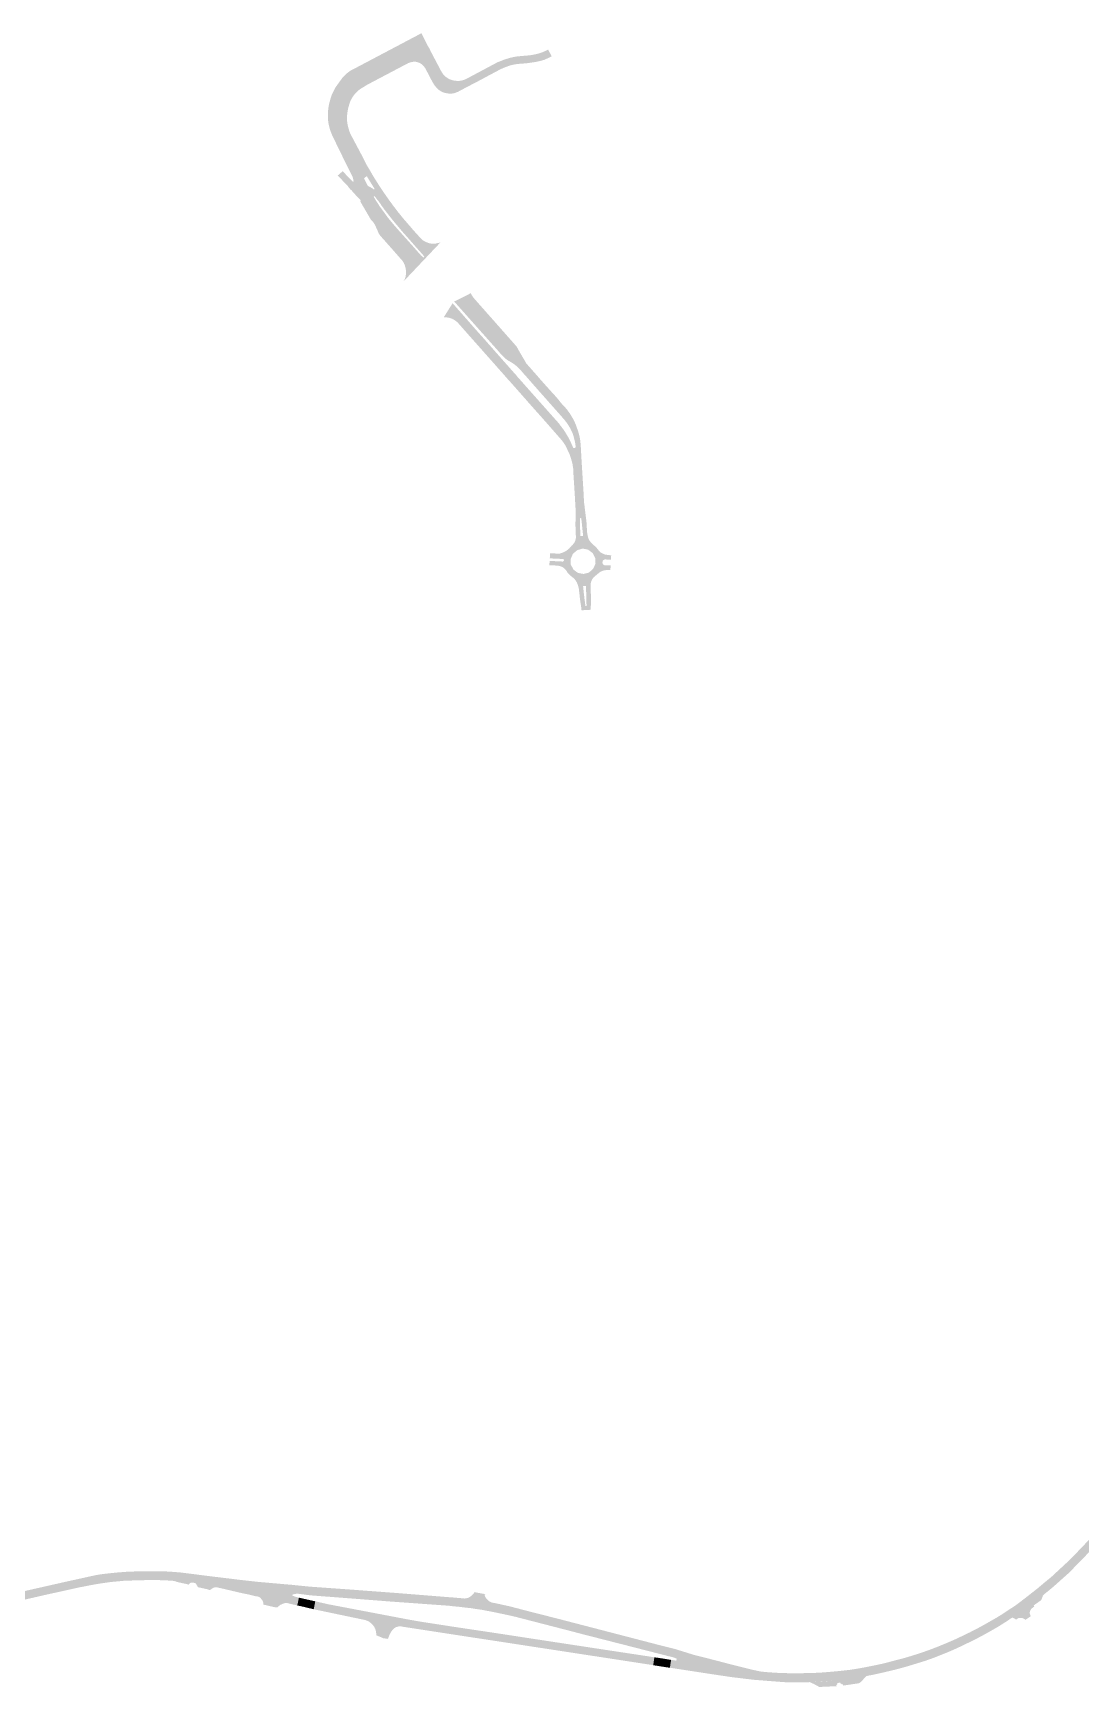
# Model space of a CAD drawing. Header units: inches. Extents: x 96822 to 101067, y 435686 to 441786.
# Drawn here: x 97650 to 98478, y 435965 to 437272 of the extents above; entities that cross this region are included whole.
import ezdxf

# ---------------------------------------------------------------- set-up
doc = ezdxf.new("R2010")
doc.units = ezdxf.units.IN
doc.header["$MEASUREMENT"] = 0

msp = doc.modelspace()

# ---------------------------------------------------------------- hatches: boundary and pattern name
for points in [[(97946.5, 437248.5), (97915.4, 437232.1), (97914.1, 437231.4), (97909.2, 437228.4), (97907.9, 437227.5), (97906.7, 437226.5), (97905.6, 437225.5), (97904.5, 437224.3), (97903.5, 437223.1), (97902.7, 437221.9), (97901.8, 437220.5), (97901.1, 437219.2), (97900.5, 437217.7), (97900, 437216.3), (97900, 437216.3), (97899.3, 437213.9), (97898.7, 437211.4), (97898.3, 437208.9), (97898.1, 437206.4), (97898, 437203.9), (97898, 437203.9), (97898.3, 437201.5), (97898.7, 437199.1), (97899.3, 437196.8), (97900, 437194.5), (97900.9, 437192.3), (97900.9, 437192.3), (97909.5, 437176.1), (97909.5, 437176.1), (97905.9, 437172.9), (97905.7, 437172.8), (97906.5, 437171.7), (97907.1, 437170.8), (97907.8, 437169.9), (97908.4, 437169), (97908.9, 437168.1), (97909.5, 437167.2), (97910.1, 437166.2), (97910.6, 437165.3), (97911.9, 437162.8), (97911.9, 437162.8), (97911.9, 437162.8), (97911.9, 437162.8), (97911.9, 437162.8), (97911.9, 437162.8), (97911.9, 437162.7), (97911.9, 437162.7), (97911.9, 437162.7), (97911.9, 437162.7), (97911.9, 437162.7), (97911.9, 437162.7), (97911.9, 437162.7), (97911.9, 437162.7), (97911.9, 437162.7), (97911.9, 437162.7), (97911.9, 437162.7), (97911.9, 437162.6), (97911.9, 437162.6), (97911.9, 437162.6), (97911.9, 437162.6), (97911.9, 437162.6), (97911.9, 437162.6), (97911.9, 437162.6), (97911.9, 437162.6), (97911.9, 437162.6), (97911.9, 437162.6), (97911.9, 437162.6), (97911.9, 437162.6), (97911.9, 437162.5), (97911.9, 437162.5), (97911.9, 437162.5), (97911.9, 437162.5), (97911.9, 437162.5), (97911.9, 437162.5), (97911.9, 437162.5), (97911.9, 437162.5), (97911.9, 437162.5), (97911.9, 437162.5), (97911.9, 437162.5), (97911.9, 437162.5), (97911.9, 437162.4), (97911.9, 437162.4), (97911.9, 437162.4), (97911.9, 437162.4), (97911.9, 437162.4), (97911.9, 437162.4), (97911.9, 437162.4), (97911.9, 437162.4), (97911.9, 437162.4), (97911.9, 437162.4), (97911.9, 437162.4), (97911.9, 437162.4), (97911.9, 437162.4), (97911.9, 437162.3), (97911.9, 437162.3), (97911.8, 437162.3), (97911.8, 437162.3), (97911.8, 437162.3), (97911.8, 437162.3), (97911.8, 437162.3), (97911.8, 437162.3), (97911.8, 437162.3), (97911.8, 437162.3), (97911.8, 437162.3), (97911.8, 437162.3), (97911.8, 437162.3), (97911.8, 437162.3), (97911.8, 437162.2), (97911.8, 437162.2), (97911.8, 437162.2), (97911.8, 437162.2), (97911.8, 437162.2), (97911.8, 437162.2), (97911.8, 437162.2), (97910.3, 437160.9), (97910.3, 437160.9), (97910.3, 437160.9), (97910.3, 437160.9), (97910.3, 437160.9), (97910.3, 437160.9), (97910.3, 437160.9), (97910.3, 437160.9), (97910.2, 437160.9), (97910.2, 437160.8), (97910.2, 437160.8), (97910.2, 437160.8), (97910.2, 437160.8), (97910.2, 437160.8), (97910.2, 437160.8), (97910.2, 437160.8), (97910.2, 437160.8), (97910.2, 437160.8), (97910.2, 437160.8), (97910.2, 437160.8), (97910.2, 437160.8), (97910.2, 437160.8), (97910.1, 437160.8), (97910.1, 437160.8), (97910.1, 437160.8), (97910.1, 437160.8), (97910.1, 437160.8), (97910.1, 437160.8), (97910.1, 437160.8), (97910.1, 437160.8), (97910.1, 437160.8), (97910.1, 437160.8), (97910.1, 437160.8), (97910.1, 437160.8), (97910.1, 437160.8), (97910, 437160.8), (97910, 437160.8), (97910, 437160.8), (97910, 437160.8), (97910, 437160.8), (97910, 437160.8), (97910, 437160.8), (97910, 437160.8), (97910, 437160.8), (97910, 437160.8), (97910, 437160.8), (97910, 437160.8), (97910, 437160.8), (97910, 437160.8), (97909.9, 437160.8), (97909.9, 437160.8), (97909.9, 437160.8), (97909.9, 437160.8), (97909.9, 437160.8), (97909.9, 437160.8), (97909.9, 437160.8), (97909.9, 437160.8), (97909.9, 437160.8), (97909.9, 437160.8), (97909.9, 437160.8), (97909.9, 437160.8), (97909.9, 437160.8), (97909.8, 437160.8), (97909.8, 437160.8), (97909.8, 437160.8), (97909.8, 437160.8), (97909.8, 437160.8), (97909.8, 437160.8), (97909.8, 437160.8), (97909.8, 437160.8), (97909.8, 437160.8), (97909.8, 437160.9), (97909.8, 437160.9), (97909.8, 437160.9), (97909.8, 437160.9), (97909.8, 437160.9), (97909.8, 437160.9), (97909.7, 437160.9), (97909.7, 437160.9), (97909.7, 437160.9), (97909.7, 437160.9), (97909.7, 437160.9), (97909.7, 437160.9), (97909.7, 437160.9), (97909.7, 437160.9), (97909.7, 437160.9), (97909.7, 437160.9), (97909.7, 437160.9), (97909.7, 437160.9), (97909.7, 437160.9), (97909.7, 437160.9), (97909.7, 437160.9), (97909.7, 437161), (97909.7, 437161), (97909.7, 437161), (97909.6, 437161), (97909.6, 437161), (97909.6, 437161), (97909.6, 437161), (97909.6, 437161), (97905.3, 437169.3), (97904.2, 437171.5), (97898.8, 437166.8), (97898.5, 437166.5), (97887.3, 437189.5), (97886.2, 437191.8), (97885.3, 437194.1), (97884.5, 437196.4), (97883.9, 437198.8), (97883.9, 437198.8), (97883.4, 437201.2), (97883.1, 437203.5), (97883, 437205.9), (97883, 437208.2), (97883, 437208.2), (97883.1, 437210.7), (97883.4, 437213.2), (97883.8, 437215.6), (97884.4, 437218), (97884.4, 437218), (97885.2, 437220.9), (97886.2, 437223.8), (97887.5, 437226.5), (97888.9, 437229.2), (97888.9, 437229.2), (97894.1, 437236.4), (97894.9, 437237.4), (97895.8, 437238.3), (97896.7, 437239.2), (97897.6, 437240), (97897.6, 437240), (97898.6, 437240.9), (97899.7, 437241.7), (97900.8, 437242.5), (97900.8, 437242.5), (97902, 437243.1), (97949.7, 437268.3), (97955.4, 437271.3), (97956.1, 437271.7), (97956.9, 437272.2), (97956.9, 437272.2), (97960.1, 437265.6), (97961.2, 437263.5), (97961.2, 437263.4), (97963.8, 437258.9), (97963.8, 437258.7), (97963.9, 437258.4), (97964, 437258.2), (97964, 437258.2), (97972.9, 437241.3), (97973.4, 437240.6), (97973.9, 437239.9), (97974.4, 437239.3), (97975, 437238.7), (97975.6, 437238.1), (97975.6, 437238.1), (97976.3, 437237.5), (97977, 437237), (97977.8, 437236.5), (97978.6, 437236), (97979.4, 437235.6), (97979.4, 437235.6), (97980.3, 437235.3), (97981.2, 437235), (97982.2, 437234.8), (97983.1, 437234.6), (97984.1, 437234.5), (97984.1, 437234.5), (97985.2, 437234.4), (97986.3, 437234.4), (97987.4, 437234.5), (97988.4, 437234.7), (97988.4, 437234.7), (97989.5, 437234.9), (97990.5, 437235.3), (97991.6, 437235.6), (97992.5, 437236.1), (97992.5, 437236.1), (98016.9, 437249.1), (98022, 437251.1), (98026.6, 437252.6), (98031.2, 437253.6), (98037.1, 437254.2), (98039.8, 437254.4), (98042.8, 437254.7), (98045.8, 437255.2), (98045.8, 437255.2), (98048.5, 437255.8), (98050.5, 437256.4), (98052.5, 437257.1), (98054.8, 437258.1), (98057, 437259.1), (98059.8, 437253.8), (98057.6, 437252.7), (98055.3, 437251.7), (98053.7, 437251), (98051.6, 437250.4), (98051.6, 437250.4), (98046.7, 437249.3), (98041.8, 437248.6), (98041.8, 437248.6), (98040.4, 437248.4), (98038.3, 437248.2), (98036.2, 437248.1), (98032.2, 437247.7), (98029.7, 437247.3), (98027.3, 437246.7), (98024.9, 437245.9), (98022.5, 437245), (98022.5, 437245), (98021.1, 437244.4), (98020, 437243.9), (98018.9, 437243.4), (98018.9, 437243.4), (98014.4, 437241), (98001.7, 437234.2), (98000.3, 437233.5), (97986.8, 437226.4), (97985.9, 437225.9), (97985, 437225.5), (97985, 437225.5), (97984.1, 437225.2), (97983.3, 437224.9), (97983.3, 437224.9), (97982.7, 437224.7), (97982.4, 437224.7), (97981.5, 437224.5), (97980.5, 437224.4), (97979.6, 437224.4), (97978.7, 437224.4), (97978.7, 437224.4), (97977.9, 437224.5), (97977, 437224.6), (97976.2, 437224.8), (97975.3, 437225), (97974.5, 437225.2), (97974.5, 437225.2), (97973.6, 437225.6), (97972.7, 437226), (97971.9, 437226.5), (97971.1, 437227), (97970.3, 437227.6), (97970.3, 437227.6), (97969.1, 437228.8), (97968, 437230), (97967, 437231.3), (97967, 437231.3), (97966.3, 437232.4), (97965.6, 437233.5), (97965, 437234.7), (97965, 437234.7), (97960.4, 437243.5), (97959.9, 437244.4), (97959.9, 437244.4), (97959.5, 437245), (97959.1, 437245.5), (97958.7, 437246), (97958.3, 437246.5), (97957.8, 437247), (97957.3, 437247.4), (97956.8, 437247.8), (97956.3, 437248.1), (97955.7, 437248.5), (97955.7, 437248.5), (97955.1, 437248.8), (97954.4, 437249), (97953.7, 437249.2), (97953.1, 437249.4), (97952.4, 437249.5), (97951.7, 437249.5), (97951, 437249.5), (97951, 437249.5), (97950.3, 437249.5), (97950.3, 437249.5), (97949.5, 437249.4), (97948.7, 437249.2), (97948, 437249), (97947.2, 437248.8), (97946.5, 437248.5)], [(98017.7, 437040.8), (98032, 437024.6), (98035, 437019.3), (98039.3, 437012), (98039.7, 437011.1), (98040.8, 437010), (98041.1, 437009.6), (98042.1, 437008.5), (98049.6, 437000), (98051.3, 436998), (98046, 436993.6), (98040.4, 437000), (98036.9, 437003.9), (98035.9, 437005.1), (98033.9, 437007.3), (98033.3, 437007.9), (98032.9, 437008.3), (98032.5, 437008.6), (98032.1, 437009), (98031.7, 437009.3), (98031.3, 437009.6), (98030.9, 437009.9), (98030.5, 437010.3), (98030.1, 437010.6), (98029.7, 437010.9), (98029.2, 437011.2), (98028.8, 437011.4), (98028.4, 437011.7), (98027.9, 437012), (98027.4, 437012.3), (98026.2, 437013), (98025.9, 437013.2), (98025.5, 437013.4), (98025.2, 437013.6), (98024.8, 437013.8), (98024.5, 437014.1), (98024.2, 437014.3), (98023.9, 437014.5), (98023.5, 437014.8), (98023.2, 437015), (98022.9, 437015.3), (98022.6, 437015.6), (98022.3, 437015.8), (98022, 437016.1), (98021.7, 437016.4), (98021.4, 437016.7), (98021.1, 437017), (98020.8, 437017.3), (98020.5, 437017.6), (98020.3, 437017.9), (98020, 437018.2), (98019.7, 437018.5), (98017.3, 437021.3), (98011.4, 437027.9), (98000, 437040.7), (97983.2, 437059.6), (97982.9, 437059.8), (97982.4, 437059.8), (97995.9, 437066.7), (97996, 437066.3), (97996.3, 437065.7), (97996.6, 437065.2), (97996.9, 437064.7), (97997.2, 437064.2), (97997.7, 437063.5), (97998.2, 437062.9), (98000, 437060.8), (98017.7, 437040.8)], [(98033.3, 437000), (98044.9, 436986.9), (98039.6, 436982.4), (98028.3, 436995.2), (98027.3, 436996.3), (98026.2, 436997.5), (98025, 436998.8), (98024, 437000), (98014, 437011.3), (98000, 437027.1), (97996.8, 437030.7), (97986.1, 437042.8), (97985.7, 437043.3), (97985.3, 437043.7), (97984.9, 437044), (97984.4, 437044.4), (97984, 437044.8), (97983.3, 437045.2), (97982.7, 437045.6), (97982.2, 437045.9), (97981.7, 437046.1), (97981.2, 437046.4), (97980.7, 437046.6), (97980.1, 437046.8), (97979.6, 437047), (97978.8, 437047.2), (97978.3, 437047.3), (97977.7, 437047.4), (97977.2, 437047.5), (97976.6, 437047.6), (97976.1, 437047.6), (97975.5, 437047.6), (97975, 437047.7), (97974.6, 437047.6), (97974.5, 437047.6), (97981.6, 437058.9), (97981.8, 437058.4), (98000, 437037.7), (98008.2, 437028.5), (98015.5, 437020.2), (98030, 437003.8), (98032, 437001.6), (98032.9, 437000.4), (98033.3, 437000)], [(98068.3, 436978.6), (98070.4, 436976.5), (98070.9, 436975.8), (98071.5, 436975.1), (98072.1, 436974.4), (98072.6, 436973.7), (98073.1, 436973), (98073.6, 436972.3), (98074.2, 436971.5), (98074.6, 436970.8), (98075.1, 436970), (98075.6, 436969.2), (98076, 436968.5), (98076.5, 436967.7), (98076.9, 436966.9), (98077.3, 436966.1), (98077.7, 436965.3), (98078.1, 436964.5), (98078.4, 436963.6), (98078.8, 436962.8), (98079.1, 436962), (98079.4, 436961.2), (98079.7, 436960.3), (98080, 436959.5), (98080.6, 436957.7), (98080.9, 436956.8), (98081.1, 436956), (98081.4, 436955.1), (98081.6, 436954.2), (98081.8, 436953.3), (98082, 436952.3), (98082.1, 436951.4), (98082.3, 436950.5), (98082.4, 436949.6), (98082.5, 436948.7), (98082.6, 436947.8), (98082.8, 436944.9), (98078.2, 436944.4), (98078.6, 436945), (98078.7, 436945.4), (98078.6, 436946.4), (98078.5, 436947.2), (98078.4, 436948), (98078.2, 436948.8), (98078.1, 436949.5), (98077.9, 436950.3), (98077.7, 436951.1), (98077.5, 436951.9), (98077.3, 436952.6), (98077.1, 436953.4), (98076.9, 436954.1), (98076.6, 436954.9), (98076.4, 436955.6), (98076.1, 436956.4), (98075.8, 436957), (98075.5, 436957.7), (98075.2, 436958.3), (98074.9, 436958.9), (98074.6, 436959.6), (98074.2, 436960.2), (98073.9, 436960.8), (98073.5, 436961.4), (98073.2, 436962), (98072.8, 436962.6), (98072.4, 436963.2), (98072, 436963.8), (98071.6, 436964.4), (98071.2, 436964.9), (98070.7, 436965.5), (98070.3, 436966), (98069.9, 436966.6), (98069.4, 436967.1), (98068.9, 436967.6), (98068.5, 436968.2), (98046, 436993.6), (98051.3, 436998), (98060.7, 436987.5), (98061.2, 436987), (98061.5, 436986.7), (98065.1, 436982.6), (98066.7, 436980.5), (98068.3, 436978.6)], [(98044.9, 436986.9), (98065.1, 436964.2), (98065.9, 436963.2), (98066.6, 436962.2), (98067.4, 436961.2), (98068.1, 436960.2), (98068.9, 436959.2), (98069.6, 436958.2), (98070.3, 436957.1), (98070.9, 436956.1), (98071.6, 436955), (98072.2, 436953.9), (98072.9, 436952.8), (98073.4, 436951.7), (98074, 436950.6), (98074.6, 436949.5), (98075.1, 436948.4), (98075.6, 436947.2), (98076.1, 436946.1), (98076.7, 436944.7), (98077.1, 436944.4), (98077.6, 436944.3), (98072.5, 436942.4), (98070.8, 436946), (98070.4, 436946.7), (98069.9, 436947.4), (98069.5, 436948.1), (98069, 436948.8), (98068.5, 436949.4), (98068, 436950.1), (98067.5, 436950.8), (98066.9, 436951.4), (98066.4, 436952.1), (98065.8, 436952.7), (98052.9, 436967.4), (98039.9, 436982), (98039.9, 436982), (98039.6, 436982.4), (98039.6, 436982.4), (98044.9, 436986.9)], [(98082.2, 436888.7), (98082.2, 436888.7), (98082.3, 436888.8), (98082.2, 436888.7)], [(98082.2, 436888.5), (98082.2, 436888.7), (98082.2, 436888.7), (98082.2, 436888.5)], [(98082.3, 436888.8), (98082.4, 436888.9), (98082.5, 436889), (98082.5, 436889), (98082.5, 436889), (98082.5, 436889), (98082.5, 436889), (98082.5, 436889), (98082.5, 436889), (98082.5, 436889), (98082.4, 436889), (98082.4, 436889), (98082.4, 436889), (98082.4, 436889), (98082.4, 436889), (98082.4, 436888.9), (98082.4, 436888.9), (98082.4, 436888.9), (98082.4, 436888.9), (98082.4, 436888.9), (98082.4, 436888.9), (98082.4, 436888.9), (98082.4, 436888.9), (98082.4, 436888.9), (98082.4, 436888.9), (98082.3, 436888.9), (98082.3, 436888.9), (98082.3, 436888.9), (98082.3, 436888.9), (98082.3, 436888.9), (98082.3, 436888.9), (98082.3, 436888.9), (98082.3, 436888.9), (98082.3, 436888.9), (98082.3, 436888.9), (98082.3, 436888.8), (98082.3, 436888.8), (98082.3, 436888.8)], [(98082.3, 436888.8), (98082.3, 436888.8), (98082.3, 436888.8), (98082.3, 436888.8), (98082.3, 436888.8)], [(98082.3, 436888.8), (98082.3, 436888.8), (98082.3, 436888.8), (98082.3, 436888.8), (98082.3, 436888.8)], [(98082.5, 436889), (98082.5, 436889), (98082.5, 436889), (98082.5, 436889)], [(98082.8, 436889), (98082.8, 436889), (98082.8, 436889), (98082.8, 436889), (98082.8, 436889), (98082.8, 436889), (98082.8, 436889), (98082.8, 436889), (98082.8, 436889), (98082.8, 436889), (98082.8, 436889), (98082.7, 436889), (98082.7, 436889), (98082.7, 436889), (98082.7, 436889), (98082.7, 436889), (98082.7, 436889), (98082.7, 436889), (98082.7, 436889), (98082.7, 436889), (98082.7, 436889), (98082.7, 436889), (98082.7, 436889), (98082.6, 436889), (98082.6, 436889), (98082.6, 436889), (98082.6, 436889), (98082.6, 436889), (98082.6, 436889), (98082.6, 436889), (98082.6, 436889), (98082.6, 436889), (98082.6, 436889), (98082.6, 436889), (98082.6, 436889), (98082.6, 436889), (98082.5, 436889), (98082.5, 436889), (98082.5, 436889), (98082.5, 436889), (98082.5, 436889), (98082.5, 436889), (98082.7, 436889), (98082.8, 436889), (98082.8, 436889)], [(98493.5, 436081.5), (98477.9, 436065.1), (98467.9, 436055), (98456.7, 436045), (98453.4, 436042.2), (98449.1, 436047.8), (98454.6, 436052.3), (98467.3, 436064.1), (98476.5, 436073.4), (98496.8, 436094.8), (98500, 436098.2), (98518.3, 436117.8), (98532.6, 436133.1), (98569.1, 436172.5), (98574.1, 436168.2), (98568.1, 436161.6), (98534, 436125), (98529.7, 436120.3), (98519.6, 436109.5), (98519.5, 436109.4), (98519.4, 436109.3), (98512.8, 436102.2), (98500, 436088.5), (98499.8, 436088.3), (98499.7, 436088.2), (98499.5, 436088), (98499.3, 436087.9), (98499.2, 436087.7), (98499.1, 436087.5), (98499, 436087.4), (98493.5, 436081.5)], [(97659.5, 436038), (97646, 436034.9), (97634.1, 436031.9), (97626.9, 436029.8), (97626.5, 436029.6), (97626.2, 436029.4), (97625.9, 436029.2), (97625.7, 436029), (97625.4, 436028.8), (97625.2, 436028.6), (97624.9, 436028.4), (97624.7, 436028.1), (97624.4, 436027.9), (97624.2, 436027.6), (97624, 436027.3), (97623.8, 436027.1), (97623.6, 436026.8), (97623.4, 436026.5), (97623.2, 436026.2), (97623, 436025.9), (97622.9, 436025.6), (97622.7, 436025.3), (97622.6, 436025), (97622.5, 436024.7), (97622.3, 436024.4), (97622.2, 436024.1), (97622.1, 436023.7), (97622, 436023.4), (97622, 436023.1), (97621.9, 436022.7), (97621.9, 436022.4), (97621.8, 436022), (97621.8, 436021.7), (97621.8, 436021.4), (97621.8, 436021), (97621.8, 436020.7), (97621.8, 436020.3), (97621.8, 436020), (97621.9, 436019.7), (97621.9, 436019.3), (97622, 436019), (97622, 436018.7), (97622.1, 436018.4), (97615.5, 436015.9), (97615.4, 436016), (97615.3, 436016.2), (97615.2, 436016.4), (97615.1, 436016.6), (97615, 436016.7), (97614.9, 436016.9), (97614.8, 436017.1), (97614.7, 436017.2), (97614.5, 436017.4), (97614.4, 436017.5), (97614.3, 436017.7), (97614.2, 436017.9), (97614, 436018), (97613.9, 436018.2), (97613.8, 436018.3), (97613.6, 436018.5), (97613.5, 436018.6), (97613.3, 436018.7), (97613.2, 436018.9), (97613, 436019), (97612.9, 436019.2), (97612.7, 436019.3), (97612.6, 436019.4), (97612.4, 436019.5), (97612.3, 436019.7), (97612.1, 436019.8), (97612, 436019.9), (97611.8, 436020), (97611.6, 436020.1), (97611.5, 436020.2), (97611.3, 436020.4), (97611.1, 436020.5), (97610.9, 436020.6), (97610.8, 436020.7), (97610.6, 436020.8), (97610.4, 436020.9), (97610.2, 436020.9), (97610, 436021), (97609.9, 436021.1), (97609.7, 436021.2), (97609.5, 436021.3), (97609.3, 436021.3), (97609.1, 436021.4), (97608.9, 436021.5), (97608.7, 436021.6), (97608.5, 436021.6), (97608.4, 436021.7), (97608.2, 436021.7), (97608, 436021.8), (97607.6, 436021.9), (97607.4, 436021.9), (97607, 436021.9), (97606.7, 436021.9), (97606.4, 436021.9), (97606.1, 436021.9), (97605.8, 436021.9), (97605.5, 436021.9), (97602.5, 436028.4), (97605.1, 436029.5), (97616.6, 436033.8), (97626.9, 436037), (97628.6, 436037.4), (97637.7, 436039.8), (97675.3, 436048.3), (97693.4, 436052.3), (97700.3, 436053.8), (97705.6, 436054.6), (97712.1, 436055.3), (97717.2, 436055.8), (97723.7, 436056.3), (97728.5, 436056.5), (97734.3, 436056.7), (97736.7, 436056.8), (97738.8, 436056.8), (97740.2, 436056.8), (97746.9, 436056.8), (97750.2, 436056.7), (97757.3, 436056.5), (97765.1, 436055.9), (97766.3, 436055.8), (97765.8, 436047.8), (97763.3, 436048.4), (97763.2, 436048.6), (97761.3, 436049.1), (97759.2, 436049.3), (97753.5, 436049.6), (97750, 436049.7), (97743.3, 436049.8), (97733.2, 436049.6), (97721.8, 436049.2), (97711.1, 436048.2), (97702.7, 436047), (97695.3, 436045.7), (97686.2, 436043.9), (97659.5, 436038)], [(97829.3, 436036), (97829.2, 436036), (97829.1, 436036.1), (97829.1, 436036.1), (97829, 436036.1), (97828.9, 436036.2), (97828.9, 436036.2), (97828.8, 436036.3), (97828.7, 436036.3), (97828.7, 436036.3), (97828.6, 436036.4), (97828.5, 436036.4), (97828.5, 436036.4), (97828.4, 436036.5), (97828.3, 436036.5), (97828.2, 436036.5), (97828.2, 436036.6), (97828.1, 436036.6), (97828, 436036.6), (97827.9, 436036.7), (97827.9, 436036.7), (97827.8, 436036.7), (97827.7, 436036.7), (97827.6, 436036.7), (97827.6, 436036.8), (97827.5, 436036.8), (97826.2, 436036.9), (97820.2, 436038.4), (97814.3, 436039.6), (97799, 436043.2), (97795, 436044.1), (97793.8, 436044.1), (97792.3, 436043.6), (97790.4, 436042.3), (97790, 436041.8), (97787.7, 436042.5), (97780.2, 436044.2), (97779.9, 436044.9), (97779, 436046.5), (97778.1, 436047.4), (97775.9, 436047.8), (97774.9, 436047.8), (97773.7, 436047.1), (97772.8, 436046.2), (97771, 436046.7), (97765.8, 436047.8), (97766.3, 436055.8), (97792.4, 436052.5), (97805.7, 436050.9), (97813, 436050), (97828.3, 436048.3), (97849.9, 436046.4), (97855.8, 436045.9), (97857.3, 436045.7), (97856.4, 436038.6), (97855.1, 436038.3), (97854.9, 436038.2), (97854.7, 436037.6), (97856.2, 436037), (97857.9, 436036.4), (97860.1, 436035.9), (97858.8, 436029.7), (97855.3, 436030.5), (97851.1, 436031.5), (97851, 436031.6), (97850.9, 436031.6), (97850.8, 436031.6), (97850.7, 436031.6), (97850.7, 436031.6), (97850.6, 436031.6), (97850.5, 436031.6), (97850.4, 436031.6), (97850.3, 436031.7), (97850.2, 436031.7), (97850.1, 436031.7), (97850.1, 436031.7), (97850, 436031.7), (97849.9, 436031.7), (97849.8, 436031.7), (97849.7, 436031.7), (97849.6, 436031.7), (97849.5, 436031.6), (97849.5, 436031.6), (97849.4, 436031.6), (97849.3, 436031.6), (97849.2, 436031.6), (97849.1, 436031.6), (97849, 436031.6), (97849, 436031.6), (97848.9, 436031.5), (97848.8, 436031.5), (97848.7, 436031.5), (97848.6, 436031.5), (97848.5, 436031.5), (97848.5, 436031.4), (97848.4, 436031.4), (97848.3, 436031.4), (97848.2, 436031.4), (97848.1, 436031.3), (97848.1, 436031.3), (97848, 436031.3), (97847.9, 436031.2), (97847.7, 436031.1), (97847.5, 436031.1), (97847.3, 436031), (97847.2, 436031), (97847, 436030.9), (97846.9, 436030.8), (97846.7, 436030.8), (97846.6, 436030.7), (97846.4, 436030.6), (97846.3, 436030.6), (97846.1, 436030.5), (97846, 436030.4), (97845.8, 436030.3), (97845.7, 436030.2), (97845.5, 436030.2), (97845.4, 436030.1), (97845.3, 436030), (97845.1, 436029.9), (97845, 436029.8), (97844.8, 436029.7), (97844.7, 436029.6), (97844.6, 436029.5), (97844.4, 436029.4), (97844.3, 436029.3), (97844.2, 436029.2), (97844.1, 436029.1), (97843.9, 436028.9), (97843.8, 436028.8), (97843.7, 436028.7), (97843.6, 436028.6), (97843.5, 436028.5), (97843.4, 436028.3), (97843.2, 436028.2), (97843.1, 436028.1), (97840.5, 436028.4), (97832, 436030.4), (97832, 436030.4), (97832, 436030.5), (97832, 436030.5), (97832.1, 436030.5), (97832.1, 436030.5), (97832.1, 436030.5), (97832.1, 436030.6), (97832.1, 436030.6), (97832.1, 436030.6), (97832.1, 436030.6), (97832.1, 436030.6), (97832.1, 436030.7), (97832.1, 436030.7), (97832.1, 436030.7), (97832.1, 436030.7), (97832.1, 436030.7), (97832.1, 436030.8), (97832.1, 436030.8), (97832.1, 436030.8), (97832.1, 436030.8), (97832.1, 436030.8), (97832.1, 436030.9), (97832.1, 436030.9), (97832.1, 436030.9), (97832.1, 436030.9), (97832.1, 436031), (97832.1, 436031), (97832.1, 436031), (97832.1, 436031), (97832.1, 436031), (97832.1, 436031.1), (97832.1, 436031.1), (97832.1, 436031.1), (97832.1, 436031.1), (97832.1, 436031.1), (97832.1, 436031.2), (97832.1, 436031.2), (97832.1, 436031.2), (97832.1, 436031.2), (97832.1, 436031.2), (97832.1, 436031.3), (97832.1, 436031.3), (97832.1, 436031.3), (97832.1, 436031.4), (97832, 436031.6), (97832, 436031.7), (97832, 436031.8), (97831.9, 436031.9), (97831.9, 436032), (97831.9, 436032.2), (97831.8, 436032.3), (97831.8, 436032.4), (97831.8, 436032.5), (97831.7, 436032.6), (97831.7, 436032.7), (97831.6, 436032.8), (97831.6, 436033), (97831.5, 436033.1), (97831.5, 436033.2), (97831.4, 436033.3), (97831.4, 436033.4), (97831.3, 436033.5), (97831.3, 436033.6), (97831.2, 436033.7), (97831.1, 436033.8), (97831.1, 436033.9), (97831, 436034), (97830.9, 436034.1), (97830.9, 436034.2), (97830.8, 436034.3), (97830.7, 436034.4), (97830.6, 436034.5), (97830.6, 436034.6), (97830.5, 436034.7), (97830.4, 436034.8), (97830.3, 436034.9), (97830.2, 436035), (97830.2, 436035.1), (97830.1, 436035.1), (97830.1, 436035.2), (97830, 436035.3), (97830, 436035.3), (97829.9, 436035.4), (97829.8, 436035.4), (97829.8, 436035.5), (97829.7, 436035.5), (97829.7, 436035.6), (97829.6, 436035.7), (97829.6, 436035.7), (97829.5, 436035.8), (97829.4, 436035.8), (97829.4, 436035.9), (97829.3, 436035.9), (97829.3, 436036)], [(97904.4, 436042), (97936.5, 436039.6), (97979, 436036.2), (97980.9, 436036.1), (97984.3, 436035.8), (97987.5, 436035.5), (97986.9, 436028.6), (97982.7, 436029), (97978.3, 436029.5), (97971.5, 436030), (97932.5, 436032.8), (97898, 436035.5), (97869, 436037.7), (97863.8, 436038.4), (97859.7, 436038.9), (97857.8, 436038.9), (97856.4, 436038.6), (97857.3, 436045.7), (97869.5, 436044.5), (97903.3, 436042.1), (97904.4, 436042)], [(98387.6, 435999.6), (98384.8, 435998.2), (98379, 435995.5), (98373.1, 435992.9), (98367.1, 435990.5), (98364.5, 435997), (98373, 436000.5), (98378.7, 436003), (98384.4, 436005.7), (98390, 436008.4), (98395.5, 436011.2), (98401, 436014.2), (98411.5, 436020.2), (98415.1, 436022.4), (98426.6, 436030), (98433.6, 436035.3), (98443.9, 436043.4), (98449.1, 436047.8), (98453.4, 436042.2), (98449.3, 436038.9), (98448, 436037.7), (98447.7, 436037.4), (98423.9, 436020.1), (98422.8, 436019.6), (98421.6, 436018.8), (98420.1, 436017.7), (98412.3, 436012.8), (98408.3, 436010.5), (98406.4, 436009.4), (98400.8, 436006.3), (98395.4, 436003.4), (98390.7, 436001), (98387.6, 435999.6)], [(97873, 436033), (97871.8, 436026.7), (97869.3, 436027.3), (97861.3, 436029.2), (97858.8, 436029.7), (97860.1, 436035.9), (97862.6, 436035.3), (97870.6, 436033.5), (97873, 436033)], [(97957.4, 436016.7), (97982.7, 436012.8), (98000, 436010.2), (98010.8, 436008.6), (98014.8, 436008), (98013.8, 436001.9), (98000, 436004), (97941.4, 436013), (97941.2, 436013.1), (97940.9, 436013.1), (97940.7, 436013.1), (97940.4, 436013.2), (97940.2, 436013.2), (97939.9, 436013.2), (97939.7, 436013.2), (97939.4, 436013.2), (97939.2, 436013.1), (97938.9, 436013.1), (97938.7, 436013.1), (97938.4, 436013), (97938.2, 436013), (97937.9, 436012.9), (97937.7, 436012.8), (97937.4, 436012.7), (97937.2, 436012.7), (97937, 436012.6), (97936.7, 436012.5), (97936.5, 436012.4), (97936.3, 436012.2), (97936.1, 436012.1), (97935.8, 436012), (97935.6, 436011.8), (97935.4, 436011.7), (97935.2, 436011.5), (97935, 436011.4), (97934.8, 436011.2), (97934.7, 436011), (97934.5, 436010.9), (97934.3, 436010.7), (97934.1, 436010.5), (97933.8, 436010), (97933.6, 436009.7), (97933.3, 436009.4), (97933.1, 436009.1), (97932.9, 436008.8), (97932.7, 436008.5), (97932.5, 436008.1), (97932.4, 436007.8), (97932.2, 436007.5), (97932, 436007.2), (97931.8, 436006.8), (97931.7, 436006.5), (97931.5, 436006.1), (97931.3, 436005.8), (97931.2, 436005.4), (97931.1, 436005.1), (97930.9, 436004.7), (97930.8, 436004.4), (97930.7, 436004), (97930.6, 436003.7), (97930.5, 436003.3), (97926.7, 436003.8), (97924.5, 436004.8), (97921.2, 436006.1), (97921.2, 436006.3), (97921.2, 436006.5), (97921.2, 436006.7), (97921.2, 436006.9), (97921.2, 436007.1), (97921.2, 436007.2), (97921.2, 436007.4), (97921.2, 436007.6), (97921.2, 436007.8), (97921.1, 436008), (97921.1, 436008.2), (97921.1, 436008.4), (97921, 436008.6), (97921, 436008.8), (97921, 436009), (97920.9, 436009.2), (97920.9, 436009.4), (97920.8, 436009.6), (97920.8, 436009.8), (97920.7, 436010), (97920.7, 436010.2), (97920.6, 436010.3), (97920.6, 436010.5), (97920.5, 436010.7), (97920.4, 436010.9), (97920.4, 436011.1), (97920.3, 436011.3), (97920.2, 436011.5), (97920.1, 436011.6), (97920, 436011.8), (97920, 436012), (97919.9, 436012.2), (97919.8, 436012.3), (97919.7, 436012.5), (97919.6, 436012.7), (97919.5, 436012.9), (97919.4, 436013), (97919.3, 436013.2), (97919.2, 436013.4), (97919, 436013.5), (97918.9, 436013.7), (97918.8, 436013.8), (97918.7, 436014), (97918.6, 436014.2), (97918.4, 436014.3), (97918.3, 436014.5), (97918.2, 436014.6), (97918.1, 436014.8), (97917.9, 436014.9), (97917.8, 436015), (97917.6, 436015.2), (97917.5, 436015.3), (97917.4, 436015.4), (97917.2, 436015.6), (97917.1, 436015.7), (97916.9, 436015.8), (97916.8, 436016), (97916.6, 436016.1), (97916.4, 436016.2), (97916.3, 436016.3), (97916.1, 436016.4), (97916, 436016.6), (97915.8, 436016.7), (97915.6, 436016.8), (97915.5, 436016.9), (97915.3, 436017), (97915.1, 436017.1), (97914.9, 436017.2), (97914.8, 436017.3), (97914.6, 436017.3), (97914.4, 436017.4), (97914.2, 436017.5), (97914.1, 436017.6), (97913.9, 436017.7), (97913.7, 436017.8), (97913.5, 436017.8), (97913.3, 436017.9), (97913.1, 436018), (97913, 436018), (97912.8, 436018.1), (97912.6, 436018.1), (97912.4, 436018.2), (97912.2, 436018.2), (97911.9, 436018.3), (97871.8, 436026.7), (97873, 436033), (97877.3, 436032), (97883, 436030.7), (97947, 436018.5), (97957.4, 436016.7)], [(98019.2, 436030.7), (98017.6, 436023.7), (98016.7, 436023.9), (98012.3, 436024.8), (98008, 436025.6), (98005.6, 436026.1), (98000.9, 436026.8), (97998.9, 436027.1), (97995.8, 436027.6), (97991.8, 436028), (97987.1, 436028.6), (97986.9, 436028.6), (97987.5, 436035.5), (97989.2, 436035.4), (97990, 436035.3), (97990.2, 436035.3), (97990.5, 436035.2), (97990.9, 436035.2), (97991.2, 436035.3), (97991.6, 436035.3), (97992, 436035.3), (97992.4, 436035.4), (97992.8, 436035.5), (97993.3, 436035.6), (97993.7, 436035.8), (97994.1, 436035.9), (97994.6, 436036.1), (97994.9, 436036.3), (97995.2, 436036.5), (97995.5, 436036.7), (97995.8, 436036.9), (97996.1, 436037.1), (97996.4, 436037.4), (97996.7, 436037.6), (97997, 436037.9), (97997.3, 436038.2), (97997.6, 436038.5), (97997.8, 436038.8), (97998.1, 436039.1), (97998.3, 436039.3), (97998.6, 436039.8), (97998.7, 436040.1), (97998.2, 436040.3), (98007.6, 436038.6), (98007.2, 436038.5), (98006.7, 436038.3), (98006.9, 436037.5), (98007, 436037.3), (98007.1, 436036.9), (98007.3, 436036.5), (98007.5, 436036.1), (98007.8, 436035.7), (98008, 436035.4), (98008.3, 436035.1), (98008.5, 436034.8), (98008.8, 436034.5), (98009, 436034.3), (98009.1, 436034.2), (98009.3, 436034), (98009.6, 436033.7), (98009.9, 436033.4), (98010.2, 436033.2), (98010.6, 436032.9), (98010.9, 436032.7), (98011.2, 436032.6), (98011.5, 436032.4), (98011.9, 436032.3), (98012.2, 436032.1), (98012.6, 436032), (98014, 436031.7), (98014.9, 436031.6), (98016.5, 436031.2), (98019.2, 436030.7)], [(98064.4, 436019.3), (98102.9, 436009.3), (98147.9, 435997.6), (98157.5, 435995.2), (98172, 435990.7), (98188.9, 435986.4), (98188, 435981.3), (98158.6, 435985.8), (98158.3, 435986.1), (98158.5, 435987.7), (98155.6, 435988.8), (98150.1, 435990.1), (98149.9, 435990.2), (98138.9, 435993), (98120.2, 435997.8), (98084.2, 436007), (98074.3, 436009.6), (98031.7, 436020.6), (98028.4, 436021.4), (98022.3, 436022.7), (98017.6, 436023.7), (98019.2, 436030.7), (98020.2, 436030.4), (98024.5, 436029.5), (98029, 436028.4), (98032.6, 436027.4), (98033.4, 436027.3), (98034.5, 436026.9), (98064.4, 436019.3)], [(98441.1, 436028.9), (98439.2, 436027.5), (98439.1, 436027.4), (98439, 436027.3), (98438.9, 436027.2), (98438.8, 436027.1), (98438.7, 436027), (98438.6, 436026.8), (98438.5, 436026.7), (98438.4, 436026.6), (98438.3, 436026.4), (98438.2, 436026.3), (98438.1, 436026.2), (98438, 436026), (98438, 436025.9), (98437.9, 436025.7), (98437.8, 436025.6), (98437.8, 436025.4), (98437.7, 436025.3), (98437.7, 436025.1), (98437.7, 436025), (98437.6, 436024.8), (98437.6, 436024.7), (98437.6, 436024.5), (98437.5, 436024.4), (98437.5, 436024.2), (98437.5, 436024), (98437.5, 436023.9), (98437.5, 436023.7), (98437.5, 436023.6), (98437.5, 436023.4), (98437.6, 436023.2), (98437.6, 436023.1), (98437.6, 436022.9), (98437.6, 436022.8), (98437.7, 436022.6), (98437.7, 436022.5), (98437.8, 436022.3), (98437.8, 436022.2), (98437.9, 436022), (98438, 436021.9), (98438, 436021.7), (98438.1, 436021.6), (98438.2, 436021.4), (98438.3, 436021.3), (98438.3, 436021.2), (98434, 436018.3), (98433.9, 436018.4), (98433.8, 436018.5), (98433.7, 436018.6), (98433.6, 436018.7), (98433.4, 436018.8), (98433.3, 436018.9), (98433.1, 436019), (98433, 436019.1), (98432.8, 436019.2), (98432.7, 436019.3), (98432.5, 436019.4), (98432.4, 436019.5), (98432.2, 436019.5), (98432.1, 436019.6), (98431.9, 436019.7), (98431.7, 436019.7), (98431.6, 436019.8), (98431.4, 436019.8), (98431.2, 436019.8), (98431.1, 436019.9), (98430.9, 436019.9), (98430.7, 436019.9), (98430.5, 436019.9), (98430.4, 436019.9), (98430.2, 436019.9), (98430, 436019.9), (98429.8, 436019.9), (98429.7, 436019.9), (98429.5, 436019.9), (98429.3, 436019.9), (98429.2, 436019.8), (98429, 436019.8), (98428.8, 436019.8), (98428.7, 436019.7), (98428.5, 436019.7), (98428.3, 436019.6), (98428.2, 436019.5), (98428, 436019.5), (98426.8, 436018.5), (98425.1, 436019.5), (98423.9, 436020.1), (98447.7, 436037.4), (98447.5, 436036.3), (98446.4, 436033.8), (98440.5, 436029.7), (98441.1, 436028.9)], [(98044.8, 436003.4), (98103.8, 435994.4), (98136.8, 435989.4), (98140.9, 435988.7), (98140, 435982.5), (98139.6, 435982.6), (98013.8, 436001.9), (98014.8, 436008), (98044.8, 436003.4)], [(98154.1, 435986.7), (98153.2, 435980.5), (98150.7, 435980.8), (98142.5, 435982.1), (98140, 435982.5), (98140.9, 435988.7), (98143.4, 435988.4), (98149.9, 435987.4), (98151.6, 435987.1), (98154.1, 435986.7)], [(98225.5, 435977.4), (98231.3, 435976.9), (98237.1, 435976.5), (98242.9, 435976.3), (98248.7, 435976.1), (98254.5, 435976.1), (98267.5, 435976.4), (98274.6, 435976.8), (98281.7, 435977.4), (98288.8, 435978.1), (98295.9, 435978.9), (98302.1, 435979.9), (98308.2, 435981), (98314.2, 435982.2), (98320.3, 435983.5), (98326.3, 435985), (98332.3, 435986.6), (98337.8, 435988), (98343.2, 435989.6), (98348.6, 435991.3), (98354, 435993.1), (98359.3, 435995), (98364.5, 435997), (98367.1, 435990.5), (98361, 435988.1), (98354.8, 435985.9), (98339.8, 435981.3), (98330.9, 435978.9), (98322, 435976.8), (98313, 435974.8), (98310.7, 435974.4), (98308.4, 435973.9), (98301.8, 435972.8), (98295.1, 435971.8), (98288.4, 435971), (98281.7, 435970.2), (98263.9, 435969.1), (98257, 435969), (98250.1, 435969), (98243.3, 435969.1), (98219.1, 435971), (98201.8, 435973.1), (98187, 435975.3), (98188, 435981.3), (98188.9, 435986.4), (98198.8, 435983.8), (98217.9, 435979), (98224, 435977.7), (98225.5, 435977.4)], [(98188, 435981.3), (98187, 435975.3), (98153.2, 435980.5), (98154.1, 435986.7), (98154.3, 435986.7), (98158.3, 435986.1), (98158.6, 435985.8), (98188, 435981.3)], [(98308.4, 435973.9), (98304, 435969.2), (98302.4, 435968.2), (98290.1, 435966.4), (98289.9, 435967.4), (98289.1, 435967.4), (98287.8, 435968.3), (98287.7, 435968.8), (98285.4, 435968.3), (98285.6, 435967.7), (98284.7, 435966.9), (98284.8, 435965.9), (98271.2, 435965.3), (98267.2, 435967.5), (98263.9, 435969.1), (98275, 435969.7), (98281.7, 435970.2), (98288.4, 435971), (98295.1, 435971.8), (98301.8, 435972.8), (98308.4, 435973.9)]]:
    msp.add_hatch(color=256).paths.add_polyline_path(points, flags=0)
h = msp.add_hatch(color=256)
h.paths.add_polyline_path([(97950.8, 437116.1), (97955, 437111.5), (97955.8, 437110.6), (97957, 437109.3), (97957.5, 437108.9), (97958, 437108.5), (97958.5, 437108.2), (97959.1, 437107.8), (97959.6, 437107.5), (97960.1, 437107.3), (97960.8, 437107), (97961.2, 437106.8), (97961.8, 437106.6), (97962.3, 437106.4), (97962.9, 437106.2), (97963.3, 437106.1), (97963.7, 437106), (97964.5, 437105.9), (97965, 437105.9), (97965.5, 437105.8), (97966, 437105.8), (97966.5, 437105.8), (97967, 437105.8), (97967.7, 437105.9), (97968.2, 437105.9), (97968.8, 437106), (97969.5, 437106.2), (97970, 437106.3), (97970.6, 437106.4), (97971.1, 437106.6), (97971.6, 437106.7), (97972, 437106.9), (97942.2, 437075.4), (97942.7, 437076), (97943, 437076.5), (97943.3, 437077), (97943.6, 437077.5), (97943.8, 437078.1), (97944, 437078.6), (97944.2, 437079), (97944.3, 437079.5), (97944.4, 437080.3), (97944.5, 437080.8), (97944.6, 437081.3), (97944.7, 437081.8), (97944.7, 437082.2), (97944.7, 437082.6), (97944.7, 437083.5), (97944.7, 437084), (97944.7, 437084.6), (97944.6, 437085.1), (97944.5, 437085.6), (97944.4, 437086.2), (97944.3, 437086.7), (97944.2, 437087.3), (97944, 437087.8), (97943.9, 437088.3), (97943.6, 437089), (97943.5, 437089.4), (97943.2, 437089.9), (97943, 437090.5), (97942.7, 437091), (97942.4, 437091.5), (97942.1, 437091.9), (97942, 437092.1), (97941.8, 437092.4), (97941.4, 437092.8), (97941.1, 437093.1), (97934.9, 437100.2), (97928, 437108), (97927.3, 437108.8), (97924.5, 437111.9), (97924.4, 437112.1), (97924.3, 437112.2), (97924.2, 437112.3), (97924.1, 437112.5), (97924, 437112.6), (97923.9, 437112.8), (97923.8, 437112.9), (97923.7, 437113), (97923.6, 437113.2), (97923.5, 437113.3), (97923.4, 437113.5), (97923.3, 437113.6), (97923.2, 437113.8), (97923.2, 437113.9), (97923.1, 437114.1), (97923, 437114.3), (97922.9, 437114.4), (97922.9, 437114.6), (97921.6, 437117.5), (97920.2, 437120.6), (97919.7, 437121.4), (97919.4, 437121.9), (97919.1, 437122.4), (97918.7, 437122.9), (97918.3, 437123.4), (97917.7, 437124.1), (97917.2, 437124.6), (97916.8, 437125), (97908.6, 437139.1), (97908.7, 437139.3), (97908.8, 437139.7), (97908.7, 437140.2), (97907.3, 437141.8), (97907.2, 437141.9), (97907.2, 437141.9), (97907.2, 437141.9), (97907, 437142.1), (97906.8, 437142.2), (97902.2, 437147.2), (97902.1, 437147.9), (97901.7, 437148.1), (97901.3, 437148), (97899.1, 437150.7), (97898.9, 437151.1), (97898.9, 437151.1), (97898.9, 437151.1), (97898.9, 437151.1), (97898.9, 437151.1), (97898.9, 437151.1), (97898.9, 437151.1), (97898.9, 437151.1), (97898.9, 437151.1), (97898.9, 437151.1), (97898.9, 437151.1), (97898.9, 437151.1), (97898.9, 437151.2), (97898.8, 437151.2), (97898.8, 437151.2), (97896.2, 437153.9), (97890.8, 437159.7), (97894.7, 437163.1), (97899.6, 437157.8), (97900.2, 437157.2), (97902.4, 437155), (97902.4, 437155), (97902.4, 437155), (97902.5, 437154.8), (97903, 437154.8), (97903.3, 437155.2), (97903.2, 437155.7), (97903.1, 437156.1), (97903, 437156.6), (97902.9, 437157.2), (97902.8, 437157.7), (97902.6, 437158.2), (97902.4, 437158.7), (97902.2, 437159.3), (97901.9, 437159.9), (97899.6, 437164.4), (97898.5, 437166.5), (97898.8, 437166.8), (97904.2, 437171.5), (97905.3, 437169.3), (97909.5, 437161.3), (97909.6, 437161), (97909.6, 437161), (97909.6, 437161), (97909.6, 437161), (97909.6, 437161), (97909.6, 437161), (97909.7, 437160.8), (97910.2, 437160.8), (97910.4, 437160.9), (97911.8, 437162.3), (97912, 437162.6), (97910.6, 437165.3), (97910.1, 437166.2), (97909.5, 437167.2), (97908.9, 437168.1), (97908.4, 437169), (97907.8, 437169.9), (97907.1, 437170.8), (97906.5, 437171.7), (97905.9, 437172.5), (97905.7, 437172.8), (97905.9, 437172.9), (97909.5, 437176.1), (97913.7, 437167.9), (97914.8, 437166), (97915.3, 437165.2), (97917, 437162.3), (97917.4, 437161.6), (97919, 437158.8), (97920.8, 437156), (97922.9, 437152.6), (97925.2, 437149.1), (97928.2, 437144.7), (97931.2, 437140.4), (97933.7, 437137), (97935.5, 437134.6), (97938.7, 437130.4), (97939.5, 437129.5), (97941.9, 437126.5), (97943.3, 437124.8), (97947.4, 437120.1), (97950.8, 437116.1)], flags=0)
h.paths.add_polyline_path([(97935, 437120.8), (97939.2, 437116), (97950.2, 437103.7), (97954.5, 437098.8), (97956, 437097.2), (97956.3, 437096.8), (97956.7, 437096.4), (97957.2, 437096), (97957.6, 437095.6), (97958.1, 437095.2), (97958.4, 437094.9), (97959, 437094.9), (97959, 437095.2), (97959, 437095.2), (97959, 437095.2), (97959.1, 437095.4), (97958.9, 437095.8), (97958.7, 437096.1), (97958.4, 437096.5), (97958, 437097), (97957.5, 437097.5), (97957.2, 437097.9), (97951.8, 437104), (97945.5, 437111.2), (97942, 437115.1), (97934.2, 437124.4), (97930.2, 437129.5), (97927.7, 437132.7), (97925.3, 437136), (97924.7, 437137), (97923.6, 437138.5), (97923.3, 437138.9), (97923.1, 437139.3), (97922.8, 437139.6), (97922.5, 437140), (97922.2, 437140.3), (97921.9, 437140.7), (97920, 437143.2), (97919.8, 437143.3), (97919.4, 437143.3), (97919.2, 437142.9), (97919.3, 437142.7), (97920.2, 437141.1), (97921.5, 437139), (97922.8, 437137), (97924.1, 437135), (97926.1, 437132.3), (97930.6, 437126.1), (97935, 437120.8)], flags=0)
h.paths.add_polyline_path([(97919, 437148.8), (97919, 437148.8), (97919.3, 437148.7), (97919.7, 437148.9), (97919.8, 437149.3), (97918.6, 437151.2), (97916.7, 437154.2), (97914.4, 437158), (97914, 437158.7), (97914, 437158.7), (97914, 437158.7), (97914, 437158.7), (97913.8, 437158.9), (97913.4, 437159), (97913.2, 437158.8), (97911.8, 437157.6), (97911.8, 437157.6), (97911.8, 437157.5), (97911.8, 437157.5), (97911.7, 437157.5), (97911.7, 437157.5), (97911.7, 437157.5), (97911.6, 437157.1), (97911.7, 437156.9), (97914.3, 437151.9), (97914.5, 437151.6), (97914.8, 437151.3), (97915.2, 437151), (97915.4, 437151), (97915.7, 437150.8), (97915.9, 437150.7), (97916.2, 437150.6), (97916.4, 437150.5), (97916.7, 437150.3), (97916.9, 437150.2), (97917.1, 437150.1), (97917.4, 437149.9), (97917.6, 437149.8), (97917.8, 437149.6), (97918.1, 437149.5), (97918.7, 437149), (97918.9, 437148.8), (97918.9, 437148.8), (97918.9, 437148.8), (97918.9, 437148.8), (97918.9, 437148.8), (97918.9, 437148.8), (97918.9, 437148.8), (97918.9, 437148.8), (97919, 437148.8), (97919, 437148.8), (97919, 437148.8), (97919, 437148.8)], flags=0)
h = msp.add_hatch(color=256)
h.paths.add_polyline_path([(98083.4, 436816.1), (98083.3, 436816.5), (98083.3, 436817.5), (98083.1, 436818.6), (98082.6, 436822), (98082.4, 436822.9), (98082.3, 436823.9), (98081.8, 436827.8), (98081.8, 436828.3), (98081.6, 436829.9), (98081.3, 436832.6), (98081.3, 436832.7), (98081.2, 436833.3), (98080.8, 436835), (98080.6, 436835.7), (98080.4, 436836.3), (98080.2, 436836.8), (98080, 436837.2), (98079.8, 436837.8), (98079.6, 436838.2), (98079.3, 436838.6), (98079.1, 436839), (98078.8, 436839.5), (98078.5, 436839.8), (98078.2, 436840.3), (98077.9, 436840.7), (98077.5, 436841), (98077.1, 436841.4), (98076.7, 436841.8), (98076.3, 436842.1), (98075.9, 436842.5), (98075.5, 436842.8), (98075.2, 436843), (98075, 436843.2), (98074.8, 436843.3), (98074.6, 436843.5), (98074.4, 436843.6), (98074.2, 436843.8), (98074, 436844), (98073.8, 436844.2), (98073.7, 436844.3), (98073.5, 436844.5), (98073.4, 436844.6), (98073.3, 436844.8), (98073.1, 436844.9), (98073, 436845.1), (98072.8, 436845.2), (98072.7, 436845.4), (98072.6, 436845.6), (98072.5, 436845.7), (98072.3, 436845.9), (98072.2, 436846.1), (98072.1, 436846.3), (98072, 436846.4), (98071.9, 436846.6), (98071.7, 436846.8), (98071.5, 436847.2), (98071.3, 436847.5), (98071.1, 436847.7), (98070.9, 436848), (98070.7, 436848.3), (98070.5, 436848.5), (98070.3, 436848.7), (98070.1, 436848.9), (98069.7, 436849.2), (98069.4, 436849.5), (98069, 436849.8), (98068.7, 436850), (98068.3, 436850.2), (98068, 436850.4), (98067.8, 436850.5), (98067.5, 436850.6), (98067.2, 436850.7), (98066.9, 436850.8), (98066.6, 436850.9), (98066.3, 436851), (98066, 436851.1), (98065.6, 436851.2), (98065.3, 436851.2), (98065, 436851.3), (98064.9, 436851.3), (98064.4, 436851.3), (98062.6, 436851.5), (98061.9, 436851.5), (98060.5, 436851.5), (98058.9, 436851.6), (98058, 436851.7), (98058.1, 436855.1), (98058.1, 436855.1), (98059.1, 436855.1), (98062.5, 436854.9), (98063.3, 436854.9), (98064.6, 436854.8), (98068.5, 436854.6), (98068.8, 436854.7), (98069.1, 436854.9), (98069.3, 436855.1), (98069.4, 436855.4), (98069.5, 436855.7), (98069.4, 436856), (98069.2, 436856.3), (98068.9, 436856.5), (98068.6, 436856.6), (98065.4, 436856.8), (98064.7, 436856.8), (98062.6, 436856.9), (98061.2, 436857), (98058.4, 436857.1), (98058.3, 436857.1), (98058.3, 436857.1), (98058.3, 436857.1), (98058.4, 436861.1), (98058.4, 436861.1), (98059.3, 436861.1), (98060.9, 436861), (98062.4, 436861), (98063, 436860.9), (98064.8, 436860.9), (98065.5, 436860.8), (98065.9, 436860.9), (98066.4, 436861), (98066.9, 436861.2), (98067.3, 436861.3), (98068, 436861.5), (98068.5, 436861.7), (98068.8, 436861.8), (98069.1, 436862), (98069.5, 436862.2), (98070.1, 436862.4), (98070.7, 436862.7), (98071.2, 436863), (98071.6, 436863.3), (98072, 436863.6), (98072.2, 436863.7), (98072.6, 436864), (98072.9, 436864.3), (98073.2, 436864.6), (98073.5, 436864.8), (98073.8, 436865.2), (98074.1, 436865.5), (98074.4, 436865.8), (98074.6, 436866), (98074.7, 436866.2), (98074.8, 436866.3), (98075, 436866.5), (98075.1, 436866.6), (98075.2, 436866.8), (98075.4, 436866.9), (98075.5, 436867.1), (98075.6, 436867.2), (98075.8, 436867.4), (98075.9, 436867.5), (98076.2, 436867.7), (98076.5, 436868), (98076.7, 436868.3), (98076.9, 436868.6), (98077.2, 436868.8), (98077.4, 436869.1), (98077.6, 436869.4), (98077.8, 436869.8), (98078, 436870.2), (98078.2, 436870.6), (98078.4, 436871), (98078.5, 436871.4), (98078.6, 436871.8), (98078.7, 436872.2), (98078.8, 436872.7), (98078.9, 436873.1), (98078.9, 436873.5), (98078.9, 436873.9), (98078.9, 436874), (98078.9, 436874.6), (98078.8, 436876.4), (98078.8, 436877), (98078.8, 436878.1), (98078.7, 436879.7), (98078.6, 436881.8), (98078.6, 436882.1), (98078.5, 436884.1), (98078.6, 436886.1), (98078.7, 436891.2), (98078.8, 436893.1), (98078.7, 436895.5), (98078.5, 436898.5), (98078.2, 436904.3), (98078.1, 436906), (98077, 436923.2), (98076.9, 436926.4), (98076.9, 436927.1), (98076.8, 436927.8), (98076.7, 436928.5), (98076.6, 436929.1), (98076.5, 436929.8), (98076.4, 436930.5), (98076.3, 436931.2), (98076.2, 436931.8), (98076, 436932.5), (98075.9, 436933.2), (98075.7, 436933.8), (98075.5, 436934.5), (98075.3, 436935.1), (98075.1, 436935.8), (98074.9, 436936.4), (98074.8, 436936.9), (98073.8, 436939.7), (98073.7, 436939.9), (98073.7, 436939.9), (98073.7, 436939.9), (98073.6, 436940.1), (98073.5, 436940.2), (98072.5, 436942.4), (98077.6, 436944.4), (98077.7, 436944.4), (98077.9, 436944.4), (98082.8, 436944.9), (98083.5, 436932.5), (98083.9, 436926.1), (98085.1, 436906.9), (98085.2, 436903.9), (98085.3, 436901.9), (98085.4, 436900.8), (98085.7, 436898.7), (98086.6, 436891.4), (98087.3, 436885.5), (98087.5, 436881.8), (98087.8, 436877.6), (98088.2, 436875.1), (98088.3, 436874.6), (98088.4, 436874.1), (98088.5, 436873.6), (98088.7, 436873.3), (98088.8, 436872.9), (98089, 436872.5), (98089.1, 436872.2), (98089.4, 436871.7), (98089.6, 436871.3), (98090, 436870.8), (98090.3, 436870.3), (98090.7, 436869.9), (98091.1, 436869.4), (98091.3, 436869.2), (98091.5, 436868.9), (98091.8, 436868.6), (98092, 436868.4), (98092.3, 436868.1), (98092.6, 436867.9), (98092.8, 436867.7), (98093.1, 436867.4), (98093.4, 436867.2), (98093.8, 436866.9), (98094.1, 436866.6), (98094.5, 436866.2), (98094.7, 436866.1), (98094.8, 436865.9), (98095, 436865.8), (98095.1, 436865.6), (98095.3, 436865.4), (98095.4, 436865.3), (98095.6, 436865.1), (98095.7, 436864.9), (98095.9, 436864.8), (98096, 436864.6), (98096.1, 436864.4), (98096.3, 436864.2), (98096.5, 436863.9), (98096.7, 436863.7), (98096.9, 436863.4), (98097.1, 436863.1), (98097.4, 436862.9), (98097.6, 436862.6), (98097.9, 436862.3), (98098.2, 436862.1), (98098.5, 436861.8), (98098.8, 436861.6), (98099.2, 436861.4), (98099.5, 436861.2), (98099.9, 436861), (98100.2, 436860.8), (98100.6, 436860.7), (98101, 436860.5), (98101.4, 436860.4), (98101.8, 436860.2), (98102.2, 436860.1), (98102.6, 436860), (98102.9, 436860), (98103.5, 436859.9), (98104.2, 436859.8), (98104.2, 436859.8), (98104.8, 436859.7), (98106.6, 436859.6), (98106.8, 436859.5), (98106.6, 436856), (98105.2, 436856.1), (98104.5, 436856.1), (98102, 436856.3), (98101.8, 436856.3), (98101.5, 436856.2), (98101.2, 436856.1), (98100.9, 436855.9), (98100.6, 436855.7), (98100.4, 436855.4), (98100.2, 436855.2), (98100, 436854.8), (98100, 436854.5), (98099.9, 436853.8), (98099.9, 436853.5), (98100, 436853.2), (98100.1, 436852.9), (98100.3, 436852.6), (98100.5, 436852.3), (98100.7, 436852.1), (98101, 436851.9), (98101.3, 436851.8), (98101.7, 436851.7), (98104.2, 436851.6), (98106.3, 436851.5), (98106.2, 436848), (98105.9, 436848), (98104.2, 436848), (98103.6, 436847.9), (98103.3, 436847.9), (98102.8, 436847.9), (98102.4, 436847.8), (98101.9, 436847.8), (98101.4, 436847.7), (98101.1, 436847.6), (98100.7, 436847.5), (98100.3, 436847.4), (98099.9, 436847.2), (98099.6, 436847.1), (98099.2, 436846.9), (98098.9, 436846.8), (98098.6, 436846.6), (98098.3, 436846.5), (98098, 436846.3), (98097.7, 436846.1), (98097.4, 436845.9), (98097.1, 436845.7), (98096.8, 436845.4), (98096.6, 436845.2), (98096.3, 436845), (98096.1, 436844.8), (98095.9, 436844.6), (98095.7, 436844.4), (98095.5, 436844.3), (98095.3, 436844.1), (98094.9, 436843.8), (98094.7, 436843.7), (98094.5, 436843.5), (98094.1, 436843.2), (98093.8, 436843), (98093.5, 436842.6), (98093.1, 436842.2), (98092.8, 436842), (98092.6, 436841.7), (98092.4, 436841.4), (98092.2, 436841.1), (98092, 436840.8), (98091.8, 436840.5), (98091.6, 436840.2), (98091.5, 436839.9), (98091.3, 436839.6), (98091.2, 436839.3), (98091.1, 436839), (98091, 436838.7), (98090.9, 436838.4), (98090.8, 436838.1), (98090.7, 436837.7), (98090.6, 436837.4), (98090.6, 436837.1), (98090.5, 436836.8), (98090.5, 436836.4), (98090.5, 436836.1), (98090.5, 436835.5), (98090.6, 436833.6), (98090.6, 436833), (98090.7, 436830.9), (98090.7, 436829.3), (98090.8, 436828.5), (98090.8, 436827.8), (98090.8, 436825.8), (98090.8, 436824.8), (98090.8, 436823.8), (98090.7, 436819.5), (98090.6, 436816.5), (98083.4, 436816.1)], flags=0)
h.paths.add_polyline_path([(98086.8, 436819.4), (98087.1, 436819.5), (98087.3, 436819.8), (98087.3, 436820), (98087.2, 436827.1), (98087.1, 436828.4), (98087.1, 436828.9), (98086.9, 436832.8), (98086.9, 436833.2), (98086.8, 436835.3), (98084.6, 436835.2), (98084.6, 436835.2), (98084.5, 436836.7), (98084.6, 436835.2), (98084.6, 436835.2), (98084.8, 436833.1), (98084.9, 436832.3), (98085.3, 436828.3), (98085.4, 436827.9), (98085.6, 436825.9), (98086.4, 436819.7), (98086.5, 436819.5), (98086.8, 436819.4)], flags=0)
h.paths.add_polyline_path([(98085, 436844.8), (98089.2, 436845.9), (98092.6, 436848.9), (98094.4, 436853), (98094.2, 436857.4), (98092.2, 436861.3), (98088.5, 436864), (98084.7, 436864.8), (98084, 436864.8), (98080, 436863.6), (98076.6, 436860.8), (98074.8, 436856.6), (98074.9, 436852.2), (98077, 436848.2), (98080.6, 436845.6), (98085, 436844.8)], flags=0)
h.paths.add_polyline_path([(98084.6, 436873.6), (98084.6, 436874.9), (98084.6, 436874.9), (98084.6, 436874.9), (98084.6, 436874.9), (98084.6, 436874.9), (98084.4, 436877), (98084.4, 436877), (98083.9, 436881.5), (98083.9, 436881.9), (98083.4, 436886.7), (98083.1, 436888.7), (98083, 436888.9), (98082.8, 436889), (98082.7, 436889), (98082.7, 436889), (98082.7, 436889), (98082.5, 436889), (98082.4, 436889), (98082.4, 436888.9), (98082.4, 436888.9), (98082.3, 436888.8), (98082.2, 436888.7), (98082.2, 436888.7), (98082.2, 436888.7), (98082.2, 436888.7), (98082.2, 436888.7), (98082.1, 436886.5), (98082.1, 436882.8), (98082.2, 436881.4), (98082.2, 436881.4), (98082.4, 436877.2), (98082.4, 436876.8), (98082.5, 436874.7), (98084.6, 436874.9), (98084.6, 436874.9), (98084.6, 436873.6)], flags=0)

doc.saveas('drawing.dxf')
